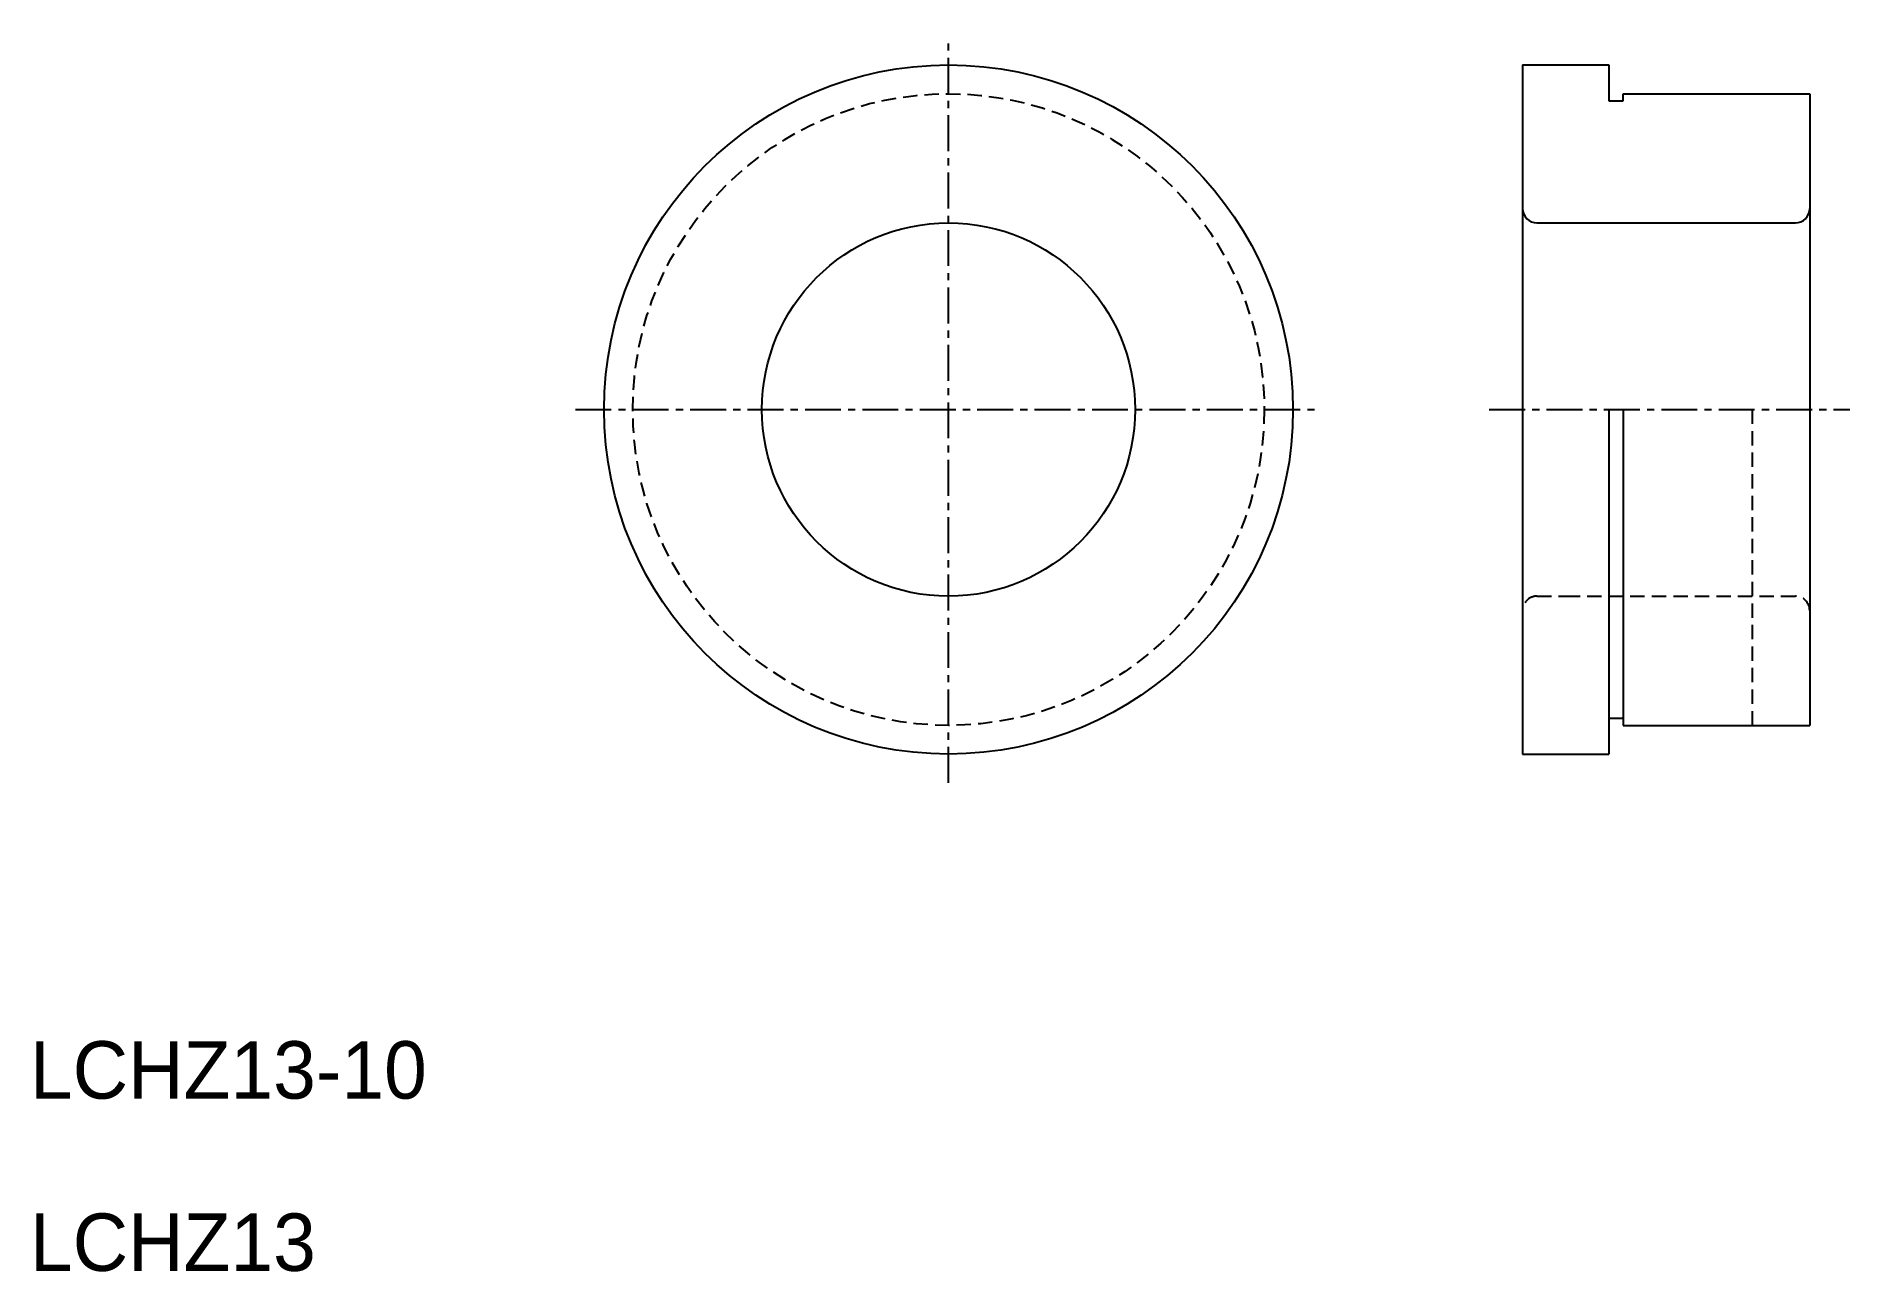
# Model space of a CAD drawing. Extents: x 10.2 to 73.4, y 10 to 53.
import ezdxf

# ---------------------------------------------------------------- set-up
doc = ezdxf.new("R2010")
doc.units = 0
doc.linetypes.add('CENTER', pattern=[2, 1.25, -0.25, 0.25, -0.25])
doc.linetypes.add('DASHED', pattern=[0.75, 0.5, -0.25])
doc.layers.get('0').update_dxf_attribs({"linetype": 'CONTINUOUS'})
doc.layers.add('CENTER', color=1, linetype='CENTER')

msp = doc.modelspace()

# ---------------------------------------------------------------- linework, layer by layer
at = {"color": 7, "linetype": 'CONTINUOUS'}
for p, q in [((62, 52), (62, 28)), ((62, 52), (65, 52)), ((65, 52), (65, 51)), ((65, 51), (65, 50.75)), ((65, 50.75), (65.5, 50.75)), ((65.5, 51), (72, 51)), ((65.5, 50.75), (65.5, 51)), ((72, 51), (72, 29)), ((62.5, 46.5), (71.5, 46.5)), ((72, 45.5), (72, 45.5)), ((65, 40), (65, 28)), ((65.5, 40), (65.5, 29)), ((65, 29.25), (65.5, 29.25)), ((65.5, 29), (72, 29)), ((62, 28), (65, 28))]:
    msp.add_line(p, q, dxfattribs=at)
at = {"color": 3, "linetype": 'DASHED'}
for p, q in [((70, 40), (70, 29)), ((62.5, 33.5), (63.5, 33.5)), ((63.5, 33.5), (71.5, 33.5))]:
    msp.add_line(p, q, dxfattribs=at)
at = {"color": 7, "linetype": 'CONTINUOUS'}
for radius in [12, 6.5]:
    msp.add_circle((42, 40), radius, dxfattribs=at)
at = {"color": 3, "linetype": 'DASHED'}
msp.add_circle((42, 40), 11, dxfattribs=at)
at = {"color": 7, "linetype": 'CONTINUOUS'}
for centre, start, end in [((62.5, 47), 179.99999, 270), ((71.5, 47), 270, 0)]:
    msp.add_arc(centre, 0.5, start, end, dxfattribs=at)
at = {"color": 3, "linetype": 'DASHED'}
for centre, start, end in [((62.5, 33), 90, 180.00001), ((71.5, 33), 0, 90)]:
    msp.add_arc(centre, 0.5, start, end, dxfattribs=at)
at = {"layer": 'CENTER', "color": 1, "linetype": 'CENTER'}
for p, q in [((42, 27), (42, 53)), ((29, 40), (55, 40)), ((60.833, 40), (73.395, 40))]:
    msp.add_line(p, q, dxfattribs=at)

# ---------------------------------------------------------------- texts
at = {"color": 7, "linetype": 'CONTINUOUS'}
for s, p in [('LCHZ13-10', (10, 16)), ('LCHZ13', (10, 10))]:
    msp.add_text(s, height=2, dxfattribs=at).set_placement(p)

doc.saveas('drawing.dxf')
